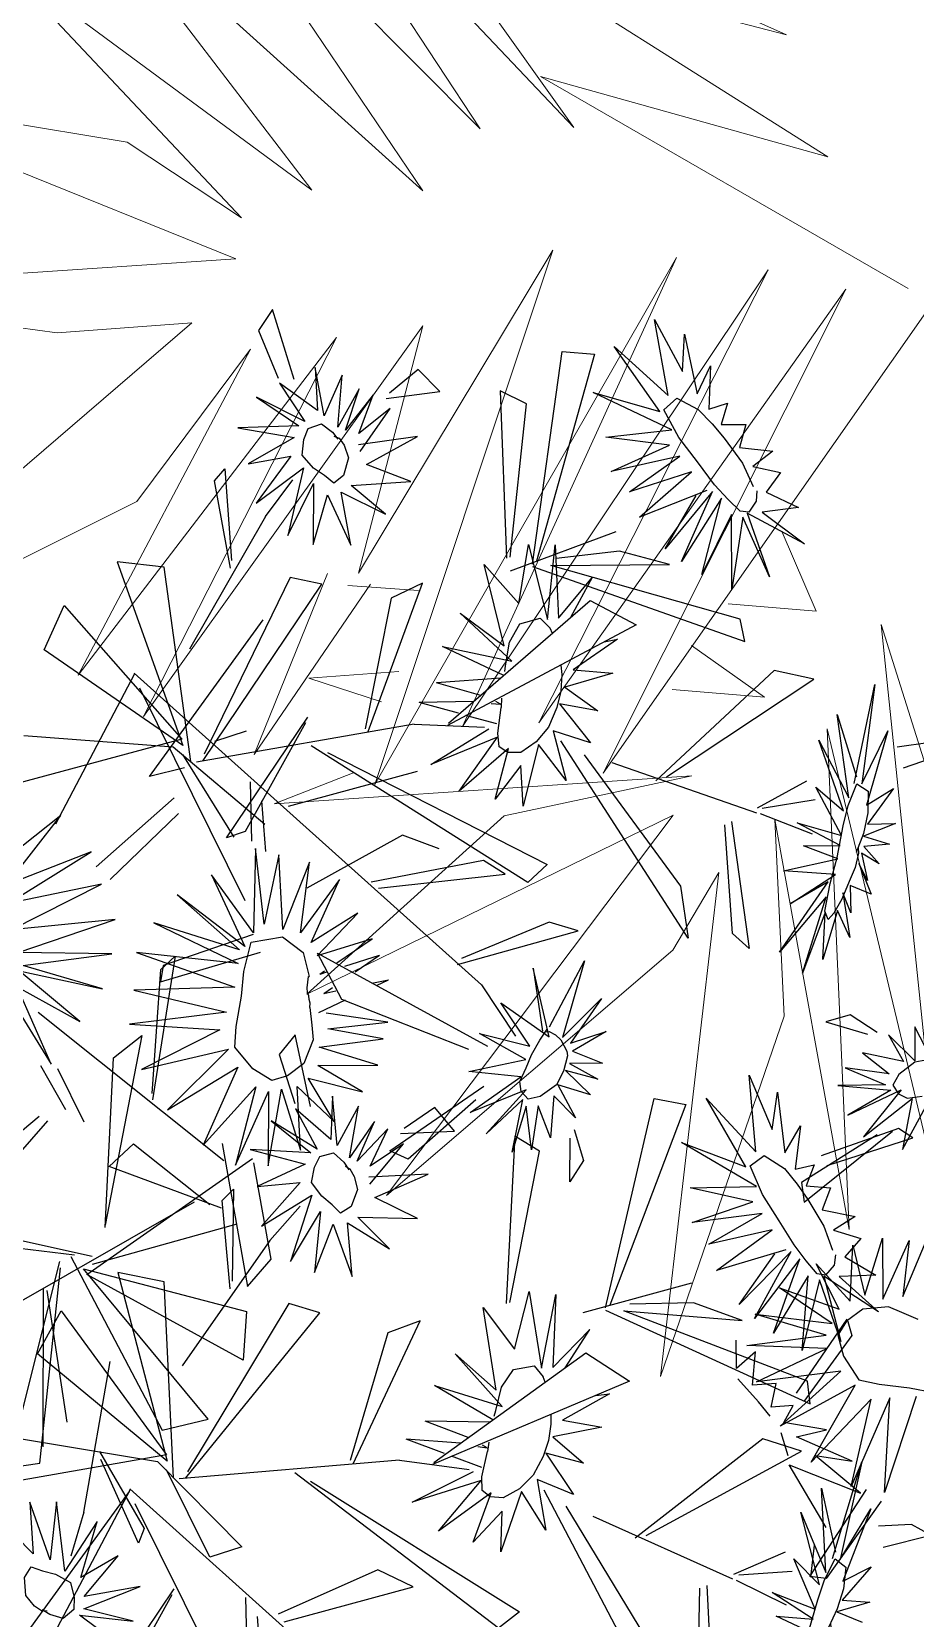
# Model space of a CAD drawing. Header units: millimetres. Extents: x -2729 to 15248, y -12439 to 5292.
# Drawn here: x 4091.5 to 4136.1, y -10561.4 to -10481.4 of the extents above; entities that cross this region are included whole.
import ezdxf

# ---------------------------------------------------------------- set-up
doc = ezdxf.new("R2010")
doc.units = ezdxf.units.MM

# ---------------------------------------------------------------- blocks, each defined once
blk = doc.blocks.new('styrtys')
at = {"color": 86, "linetype": 'Continuous'}
for p, q in [((-18.311, 2.885), (-18.435, 1.784)), ((-16.817, 0.9), (-18.311, 2.885)), ((-18.435, 1.784), (-17.713, 0.271)), ((-12.724, -5.277), (-13.944, -2.861)), ((-12.426, -5.295), (-12.259, -2.485)), ((-14.691, -3.56), (-12.638, -5.529)), ((-11.603, -6.554), (-5.777, -3.769)), ((-12.758, -10.355), (-19.706, -4.768)), ((-19.706, -4.768), (-19.525, -6.814)), ((-6.235, -4.801), (-11.351, -6.821)), ((-22.072, -5.279), (-23.083, -5.849)), ((-22.444, -16.632), (-22.072, -5.279)), ((-12.401, -5.47), (-12.605, -13.181)), ((-36.443, -5.684), (-36.596, -6.542)), ((-33.495, -9.14), (-36.443, -5.684)), ((-23.083, -5.849), (-22.775, -15.758)), ((-36.596, -6.542), (-33.821, -9.602)), ((-19.525, -6.814), (-12.415, -10.806)), ((-5.335, -6.849), (-12.88, -15.984)), ((-12.56, -14.657), (-7.728, -8.021)), ((-24.622, -10.075), (-24.497, -12.685)), ((-22.775, -15.758), (-24.622, -10.075)), ((-53.478, -13.323), (-55.142, -11.478)), ((-55.167, -12.586), (-54.315, -14.029)), ((-24.497, -12.685), (-23.193, -15.613)), ((-25.373, -13.148), (-21.883, -17.626)), ((2.876, -13.058), (-4.87, -35.285)), ((-20.072, -16.714), (-19.609, -14.136)), ((-19.609, -14.136), (-11.892, -21.671)), ((-8.752, -27.018), (-6.726, -14.758)), ((-6.726, -14.758), (-5.565, -15.419)), ((-5.565, -15.419), (-8.826, -27.91)), ((-48.555, -19.104), (-48.638, -16.291)), ((-33.585, -16.896), (-22.76, -16.521)), ((-22.551, -16.668), (-33.23, -18.493)), ((-12.017, -21.654), (-20.072, -16.714)), ((-50.965, -17.578), (-48.745, -19.357)), ((-48.853, -19.113), (-50.282, -16.815)), ((-47.623, -20.286), (-42.067, -16.996)), ((-42.067, -16.996), (-42.432, -18.064)), ((-33.23, -18.493), (-33.585, -16.896)), ((-42.432, -18.064), (-47.349, -20.53)), ((-55.853, -19.225), (-55.492, -21.247)), ((-48.437, -24.175), (-55.853, -19.225)), ((-48.514, -19.277), (-48.034, -26.976)), ((-41.354, -20.024), (-48.059, -29.792)), ((-43.634, -21.403), (-41.354, -20.024)), ((-30.238, -21.601), (-28.979, -20.561)), ((-27.719, -20.791), (-29.753, -21.631)), ((-28.979, -20.561), (-27.719, -20.791)), ((-5.821, -20.187), (-5.921, -22.159)), ((-1.684, -25.514), (-5.821, -20.187)), ((-55.492, -21.247), (-48.056, -24.593)), ((-47.859, -28.441), (-43.634, -21.403)), ((-28.774, -24.246), (-20.822, -21.391)), ((-20.933, -21.236), (-28.557, -22.796)), ((-5.921, -22.159), (-1.925, -25.943)), ((-56.258, -23.174), (-57.214, -23.831)), ((-55.622, -34.516), (-56.258, -23.174)), ((-28.557, -22.796), (-28.774, -24.246)), ((-57.214, -23.831), (-56.03, -33.674)), ((-11.446, -23.297), (-6.297, -33.172)), ((-39.554, -25.284), (-39.393, -26.8)), ((-35.643, -30.247), (-39.554, -25.284)), ((-10.384, -25.384), (-18.342, -25.047)), ((-18.342, -25.047), (-17.155, -26.319)), ((-17.155, -26.319), (-10.467, -25.582)), ((-35.156, -28.736), (-33.433, -26.16)), ((3.569, -25.68), (-4.275, -34.734)), ((-1.403, -26.871), (0.869, -25.712)), ((-39.393, -26.8), (-35.989, -30.179)), ((-25.651, -29.759), (-30.494, -26.655)), ((-29.695, -26.757), (-25.63, -28.747)), ((-27.824, -27.147), (-28.553, -28.513)), ((-26.667, -29.608), (-27.824, -27.147)), ((-2.068, -27.782), (0.671, -26.56)), ((-33.439, -36.98), (-32.424, -27.269)), ((-58.373, -28.177), (-58.017, -30.765)), ((-56.03, -33.674), (-58.373, -28.177)), ((-55.158, -31.157), (-54.926, -28.547)), ((-54.926, -28.547), (-46.572, -35.369)), ((-42.97, -40.416), (-42.039, -28.026)), ((-40.824, -28.581), (-42.964, -41.312)), ((-35.156, -28.736), (-42.901, -50.963)), ((-42.039, -28.026), (-40.824, -28.581)), ((-31.912, -28.061), (-31.763, -34.94)), ((-28.553, -28.513), (-26.98, -29.537)), ((-25.63, -28.747), (-25.651, -29.759)), ((-6.676, -34.525), (-4.351, -28.941)), ((-4.351, -28.941), (-3.252, -30.221)), ((-40.765, -29.785), (-40.985, -31.057)), ((-37.659, -35.411), (-40.765, -29.785)), ((-6.462, -32.885), (-16.76, -29.863)), ((-16.76, -29.863), (-16.59, -31.487)), ((-3.252, -30.221), (-6.457, -33.948)), ((-58.017, -30.765), (-56.458, -33.566)), ((-46.698, -35.363), (-55.158, -31.157)), ((-40.985, -31.057), (-37.788, -35.871)), ((-58.848, -31.305), (-54.976, -35.456)), ((-16.59, -31.487), (-6.789, -32.924)), ((6.124, -32.7), (-1.073, -31.266)), ((-0.755, -31.255), (5.472, -31.945)), ((-15.394, -33.298), (-13.059, -32.511)), ((-13.059, -32.511), (-14.004, -41.447)), ((-40.657, -33.353), (-40.581, -35.326)), ((-18.3, -33.173), (-22.452, -35.869)), ((-16.563, -33.747), (-18.3, -33.173)), ((-14.204, -41.716), (-15.394, -33.298)), ((-6.231, -33.453), (-15.162, -37.707)), ((-9.628, -32.997), (-14.204, -41.716)), ((-8.227, -34.924), (-9.628, -32.997)), ((-26.169, -34.318), (-29.202, -36.436)), ((-22.727, -37.705), (-16.563, -33.747)), ((-19.15, -33.61), (-11.608, -35.235)), ((-14.706, -40.046), (-6.875, -34.076)), ((-11.802, -41.936), (-7.17, -34.236)), ((-6.875, -34.076), (-9.353, -42.21)), ((-7.17, -34.236), (-1.66, -42.813)), ((-6.003, -37.418), (-3.301, -33.847)), ((-2.5, -33.817), (-5.673, -37.2)), ((-3.301, -33.847), (-2.5, -33.817)), ((-66.696, -35.766), (-55.947, -34.432)), ((-55.725, -34.561), (-66.201, -37.324)), ((-31.763, -34.94), (-33.439, -36.98)), ((-27.988, -36.792), (-25.998, -35.109)), ((-20.82, -36.291), (-16.516, -34.565)), ((-16.125, -34.507), (-20.082, -36.602)), ((-14.524, -42.553), (-8.227, -34.924)), ((-4.94, -41.881), (-6.676, -34.525)), ((-66.201, -37.324), (-66.696, -35.766)), ((-63.159, -39.43), (-55.492, -35.882)), ((-55.616, -35.737), (-63.071, -37.967)), ((-39.715, -41.192), (-43.853, -35.864)), ((-40.581, -35.326), (-36.266, -38.74)), ((-14.004, -41.447), (-22.622, -36.001)), ((-19.255, -35.46), (-14.574, -41.394)), ((-4.839, -35.256), (3.69, -36.013)), ((4.77, -37.485), (-4.73, -35.247)), ((-29.202, -36.436), (-27.988, -36.792)), ((-20.082, -36.602), (-20.82, -36.291)), ((-19.706, -36.478), (-19.454, -42.521)), ((-45.984, -36.949), (-39.979, -46.329)), ((-25.254, -48.823), (-21.97, -37.302)), ((-20.99, -41.825), (-19.661, -37.093)), ((-2.882, -36.953), (-10.404, -38.667)), ((-63.071, -37.967), (-63.159, -39.43)), ((-10.638, -44.638), (-19.478, -37.864)), ((-15.162, -37.707), (-14.706, -40.046)), ((-44.74, -38.934), (-52.697, -39.303)), ((-51.402, -40.465), (-44.806, -39.138)), ((-52.697, -39.303), (-51.402, -40.465)), ((-29.054, -43.728), (-32.381, -39.647)), ((-4.305, -39.958), (-13.795, -42.798)), ((-6.741, -39.487), (-12.491, -42.981)), ((-3.465, -41.359), (-4.305, -39.958)), ((-33.053, -40.327), (-29.863, -43.914)), ((-12.483, -43.196), (-5.128, -40.139)), ((-34.462, -41.358), (-42.307, -50.412)), ((-39.434, -42.548), (-37.162, -41.39)), ((-26.199, -43.548), (-16.643, -41.562)), ((-16.547, -41.508), (-24.598, -44.425)), ((-12.64, -54.264), (-14.963, -41.564)), ((-14.074, -42.971), (-3.465, -41.359)), ((-61.956, -42.235), (-62.561, -43.661)), ((-60.584, -44.585), (-61.956, -42.235)), ((-37.039, -43.461), (-44.236, -42.027)), ((-43.919, -42.016), (-37.691, -42.706)), ((-40.236, -47.71), (-38.416, -41.942)), ((-40.1, -43.459), (-37.36, -42.237)), ((-30.536, -43.54), (-23.407, -41.799)), ((-23.69, -41.943), (-29.626, -43.949)), ((-19.454, -42.521), (-20.99, -41.825)), ((-14.652, -42.405), (-11.309, -54.372)), ((-9.353, -42.21), (-11.802, -41.936)), ((-37.208, -43.119), (-40.069, -47.116)), ((-37.691, -42.706), (-37.039, -43.461)), ((-62.561, -43.661), (-60.903, -44.541)), ((-50.694, -43.96), (-50.381, -45.563)), ((-40.169, -46.057), (-50.694, -43.96)), ((-29.626, -43.949), (-30.536, -43.54)), ((-29.863, -43.914), (-29.054, -43.728)), ((-24.598, -44.425), (-26.199, -43.548)), ((-42.383, -44.619), (-41.284, -45.898)), ((-21.033, -44.536), (-22.999, -46.801)), ((-50.381, -45.563), (-40.491, -46.125)), ((-38.393, -48.246), (-47.893, -46.008)), ((-32.825, -48.065), (-37.231, -46.162)), ((-21.251, -45.643), (-22.821, -47.653)), ((-15.165, -48.004), (-20.385, -46.264)), ((-39.889, -46.603), (-48.408, -51.632)), ((-39.474, -46.774), (-38.393, -48.246)), ((-37.886, -46.672), (-33.147, -48.965)), ((-20.423, -46.754), (-14.422, -49.834)), ((-52.742, -47.904), (-45.087, -48.854)), ((-47.746, -53.921), (-40.475, -47.281)), ((-44.686, -55.546), (-40.755, -47.466)), ((-40.475, -47.281), (-42.222, -55.602)), ((-40.755, -47.466), (-34.506, -55.521)), ((-37.856, -54.883), (-40.236, -47.71)), ((-54.169, -50.722), (-50.034, -48.622)), ((-49.65, -48.53), (-53.406, -50.967)), ((-59.672, -49.232), (-62.505, -51.61)), ((-61.264, -51.857), (-59.431, -50.005)), ((-53.406, -50.967), (-54.169, -50.722)), ((-42.87, -50.933), (-34.342, -51.691)), ((-62.505, -51.61), (-61.264, -51.857)), ((-48.408, -51.632), (-47.746, -53.921)), ((-42.222, -55.602), (-44.686, -55.546))]:
    blk.add_line(p, q, dxfattribs=at)
at = {"color": 50, "linetype": 'Continuous'}
for p, q in [((-14.016, 1.357), (-12.913, 0.011)), ((-13.564, 0.031), (-14.016, 1.357)), ((-12.913, 0.011), (-12.93, 1.381)), ((-15.673, 0.735), (-13.564, 0.031)), ((-14.455, -0.31), (-15.673, 0.735)), ((-18.361, -0.422), (-14.455, -0.31)), ((-15.411, -0.859), (-18.361, -0.422)), ((-20.384, -1.759), (-15.411, -0.859)), ((-15.317, -1.234), (-20.384, -1.759)), ((-18.371, -3.115), (-15.667, -1.221)), ((-14.535, -1.275), (-18.371, -3.115)), ((-16.847, -3.602), (-14.535, -1.275)), ((-13.832, -1.331), (-16.847, -3.602)), ((-12.619, -1.055), (-14.545, -3.02)), ((-14.545, -3.02), (-13.832, -1.331)), ((-12.552, -3.38), (-12.619, -1.055)), ((-12.115, -0.956), (-12.552, -3.38)), ((-11.531, -2.726), (-12.115, -0.956)), ((-11.447, -0.874), (-11.531, -2.726)), ((-28.557, -6.417), (-27.681, -3.898)), ((-27.681, -3.898), (-28.283, -7.132)), ((-29.579, -6.536), (-29.337, -4.743)), ((-29.337, -4.743), (-28.557, -6.417)), ((-28.283, -7.132), (-25.568, -5.075)), ((-25.568, -5.075), (-28.021, -7.263)), ((-30.746, -6.153), (-29.579, -6.536)), ((-30.611, -7.575), (-30.746, -6.153)), ((-31.659, -6.839), (-30.611, -7.575)), ((-31.327, -8.497), (-31.659, -6.839)), ((-29.503, -7.004), (-28.993, -6.874)), ((-28.993, -6.874), (-28.353, -7.067)), ((-28.353, -7.067), (-28.263, -7.493)), ((-28.021, -7.263), (-24.402, -6.7)), ((-24.402, -6.7), (-27.982, -7.865)), ((-30.611, -8.109), (-29.663, -7.239)), ((-28.263, -7.493), (-28.643, -8.249)), ((-27.982, -7.865), (-24.646, -8.373)), ((-32.517, -8.549), (-31.327, -8.497)), ((-32.142, -9.721), (-32.517, -8.549)), ((-31.536, -9.371), (-30.611, -8.109)), ((-28.643, -8.249), (-29.151, -9.125)), ((-24.646, -8.373), (-28.608, -8.589)), ((-28.608, -8.589), (-24.954, -9.536)), ((-32.042, -10.167), (-31.536, -9.371)), ((-29.151, -9.125), (-29.986, -10.299)), ((-28.786, -9.127), (-25.316, -10.522)), ((-24.954, -9.536), (-28.786, -9.127)), ((-28.755, -9.417), (-26.449, -12.244)), ((-33.269, -9.747), (-32.142, -9.721)), ((-32.694, -10.56), (-33.269, -9.747)), ((-32.517, -11.061), (-32.042, -10.167)), ((-29.986, -10.299), (-30.878, -11.569)), ((-25.316, -10.522), (-28.356, -9.85)), ((-34.809, -11.148), (-32.694, -10.56)), ((-33.258, -11.35), (-34.809, -11.148)), ((-32.733, -12.257), (-32.517, -11.061)), ((-29.423, -10.437), (-27.519, -13.103)), ((-26.449, -12.244), (-29.423, -10.437)), ((-35.934, -12.869), (-33.258, -11.35)), ((-30.878, -11.569), (-31.975, -12.713)), ((-30.358, -11.892), (-29.778, -15.074)), ((-28.206, -14.296), (-30.358, -11.892)), ((-29.995, -11.228), (-28.206, -14.296)), ((-27.519, -13.103), (-29.995, -11.228)), ((-50.728, -12.619), (-49.51, -13.863)), ((-50.161, -13.901), (-50.728, -12.619)), ((-49.648, -12.499), (-49.038, -13.641)), ((-49.51, -13.863), (-49.648, -12.499)), ((-49.038, -13.641), (-48.534, -12.588)), ((-48.534, -12.588), (-48.696, -13.624)), ((-48.152, -13.543), (-46.97, -12.366)), ((-46.97, -12.366), (-46.958, -13.516)), ((-46.48, -13.722), (-44.547, -12.521)), ((-44.547, -12.521), (-45.552, -13.627)), ((-36.178, -14.532), (-34.103, -12.394)), ((-32.737, -12.722), (-36.178, -14.532)), ((-34.103, -12.394), (-35.934, -12.869)), ((-34.265, -16.067), (-32.737, -12.722)), ((-31.975, -12.713), (-32.733, -12.257)), ((-31.144, -12.013), (-31.724, -16.365)), ((-29.778, -15.074), (-31.144, -12.013)), ((-52.324, -13.387), (-50.161, -13.901)), ((-51.018, -14.32), (-52.324, -13.387)), ((-48.696, -13.624), (-47.536, -12.808)), ((-47.536, -12.808), (-48.152, -13.543)), ((-46.958, -13.516), (-45.705, -12.96)), ((-45.705, -12.96), (-46.48, -13.722)), ((-45.552, -13.627), (-42.988, -13.35)), ((-42.988, -13.35), (-45.217, -14.152)), ((-31.84, -12.884), (-34.265, -16.067)), ((-31.724, -16.365), (-31.84, -12.884)), ((-54.898, -14.777), (-51.018, -14.32)), ((-41.964, -14.025), (-45.969, -14.421)), ((-45.217, -14.152), (-41.964, -14.025)), ((-56.795, -16.288), (-51.922, -14.95)), ((-51.922, -14.95), (-54.898, -14.777)), ((-49.123, -14.899), (-50.868, -17.027)), ((-48.851, -17.208), (-49.123, -14.899)), ((-48.63, -14.755), (-48.851, -17.208)), ((-47.891, -16.467), (-48.63, -14.755)), ((-47.972, -14.614), (-47.891, -16.467)), ((-46.347, -16.911), (-47.972, -14.614)), ((-44.939, -15.961), (-47.192, -14.422)), ((-47.192, -14.422), (-46.347, -16.911)), ((-46.708, -14.616), (-44.939, -15.961)), ((-42.486, -15.509), (-46.708, -14.616)), ((-45.969, -14.421), (-42.486, -15.509)), ((-18.633, -14.814), (-16.481, -16.483)), ((-18.291, -15.422), (-18.633, -14.814)), ((-16.926, -14.521), (-15.521, -16.61)), ((-16.481, -16.483), (-16.926, -14.521)), ((-15.521, -16.61), (-14.892, -14.676)), ((-14.892, -14.676), (-14.635, -16.622)), ((-14.635, -16.622), (-13.247, -14.528)), ((-13.247, -14.528), (-13.239, -16.504)), ((-13.239, -16.504), (-11.049, -15.124)), ((-11.049, -15.124), (-12.364, -17.011)), ((-51.795, -15.317), (-56.795, -16.288)), ((-51.012, -15.287), (-54.67, -17.461)), ((-54.67, -17.461), (-52.145, -15.334)), ((-50.307, -15.281), (-53.109, -17.811)), ((-53.109, -17.811), (-51.012, -15.287)), ((-50.868, -17.027), (-50.307, -15.281)), ((-16.08, -16.946), (-15.275, -16.743)), ((-15.275, -16.743), (-14.419, -16.686)), ((-14.419, -16.686), (-13.348, -16.785)), ((-13.348, -16.785), (-12.458, -17.159)), ((-12.364, -17.011), (-9.165, -16.793)), ((-9.165, -16.793), (-11.081, -17.527)), ((-18.972, -17.388), (-21.234, -16.973)), ((-18.745, -17.97), (-21.234, -16.973)), ((-16.523, -17.149), (-16.08, -16.946)), ((-12.458, -17.159), (-11.715, -17.737)), ((-11.081, -17.527), (-9.068, -18.258)), ((-22.211, -19.247), (-18.745, -17.97)), ((-18.465, -18.856), (-18.124, -18.224)), ((-17.915, -18.036), (-18.124, -18.224)), ((-11.715, -17.737), (-11.512, -18.357)), ((-9.068, -18.258), (-11.713, -18.383)), ((-11.713, -18.383), (-8.908, -20.101)), ((-11.512, -18.357), (-11.652, -18.862)), ((-18.503, -18.476), (-22.211, -19.247)), ((-21.826, -20.539), (-18.503, -18.476)), ((-17.884, -19.749), (-18.465, -18.856)), ((-12.288, -19.133), (-13.569, -19.374)), ((-11.652, -18.862), (-12.288, -19.133)), ((-12.097, -19.088), (-9.753, -21.881)), ((-8.908, -20.101), (-12.097, -19.088)), ((-16.837, -19.96), (-17.884, -19.749)), ((-15.958, -19.559), (-17.479, -22.773)), ((-15.64, -19.786), (-16.837, -19.96)), ((-15.601, -23.122), (-15.958, -19.559)), ((-15.352, -19.744), (-15.64, -19.786)), ((-15.15, -19.732), (-15.601, -23.122)), ((-14.98, -19.836), (-13.762, -22.848)), ((-14.028, -19.488), (-13.569, -19.374)), ((-13.724, -19.458), (-13.776, -19.719)), ((-13.607, -19.914), (-13.724, -19.458)), ((-12.659, -20.974), (-12.727, -19.339)), ((-11.446, -23.297), (-12.372, -19.863)), ((-9.753, -21.881), (-12.363, -19.633)), ((-18.847, -20.106), (-21.826, -20.539)), ((-20.19, -22.368), (-18.847, -20.106)), ((-16.585, -20.162), (-20.19, -22.368)), ((-17.479, -22.773), (-16.585, -20.162)), ((-13.841, -20.535), (-13.762, -22.848)), ((-13.438, -20.782), (-12.559, -23.39)), ((-33.871, -21.583), (-33.225, -23.107)), ((-33.843, -23.205), (-33.871, -21.583)), ((-33.225, -23.107), (-33.035, -21.478)), ((-33.035, -21.478), (-32.807, -23.155)), ((-32.807, -23.155), (-32.17, -21.522)), ((-32.17, -21.522), (-31.997, -23.233)), ((-12.645, -21.332), (-12.559, -23.39)), ((-62.617, -24.882), (-61.967, -22.296)), ((-61.967, -22.296), (-62.28, -25.57)), ((-35.428, -22.027), (-33.843, -23.205)), ((-34.18, -23.463), (-35.428, -22.027)), ((-31.997, -23.233), (-30.81, -21.78)), ((-30.81, -21.78), (-31.414, -23.208)), ((-36.864, -22.885), (-34.18, -23.463)), ((-34.297, -23.946), (-36.864, -22.885)), ((-31.414, -23.208), (-29.395, -22.547)), ((-29.395, -22.547), (-30.634, -23.743)), ((-30.634, -23.743), (-28.451, -23.2)), ((-28.451, -23.2), (-30.389, -24.288)), ((-63.624, -25.092), (-63.542, -23.283)), ((-63.542, -23.283), (-62.617, -24.882)), ((-62.28, -25.57), (-59.758, -23.281)), ((-59.758, -23.281), (-62.007, -25.677)), ((-38.288, -24.417), (-34.297, -23.946)), ((-34.283, -24.328), (-34.156, -23.976)), ((-34.156, -23.976), (-33.741, -23.469)), ((-33.741, -23.469), (-33.531, -23.352)), ((-33.531, -23.352), (-32.736, -23.24)), ((-32.736, -23.24), (-31.976, -23.292)), ((-31.976, -23.292), (-31.114, -23.83)), ((-31.114, -23.83), (-30.75, -24.337)), ((-62.007, -25.677), (-58.453, -24.795)), ((-58.453, -24.795), (-61.915, -26.273)), ((-34.535, -24.751), (-38.288, -24.417)), ((-34.061, -24.573), (-36.945, -26.653)), ((-34.704, -27.487), (-34.061, -24.573)), ((-34.304, -24.683), (-34.283, -24.328)), ((-34.21, -24.857), (-34.304, -24.683)), ((-31.151, -24.61), (-29.001, -26.783)), ((-28.329, -25.611), (-31.151, -24.61)), ((-30.75, -24.337), (-30.982, -24.809)), ((-27.971, -24.05), (-30.626, -24.579)), ((-30.626, -24.579), (-28.329, -25.611)), ((-30.389, -24.288), (-27.971, -24.05)), ((-65.669, -25.577), (-64.56, -26.217)), ((-65.191, -27.2), (-65.669, -25.577)), ((-64.82, -24.813), (-63.624, -25.092)), ((-64.56, -26.217), (-64.82, -24.813)), ((-63.506, -25.551), (-63.01, -25.376)), ((-63.01, -25.376), (-62.355, -25.511)), ((-62.355, -25.511), (-62.228, -25.928)), ((-36.945, -26.653), (-34.2, -24.988)), ((-33.25, -25.297), (-34.704, -27.487)), ((-33.723, -24.951), (-34.384, -24.81)), ((-32.888, -25.047), (-33.723, -24.951)), ((-32.855, -27.879), (-33.25, -25.297)), ((-32.165, -25.041), (-32.888, -25.047)), ((-32.558, -25.213), (-32.855, -27.879)), ((-30.884, -27.635), (-32.558, -25.213)), ((-31.408, -25.063), (-32.165, -25.041)), ((-31.656, -25.113), (-30.884, -27.635)), ((-29.001, -26.783), (-31.656, -25.113)), ((-30.982, -24.809), (-31.408, -25.063)), ((-64.512, -26.75), (-63.645, -25.799)), ((-62.228, -25.928), (-62.539, -26.714)), ((-61.915, -26.273), (-58.547, -26.483)), ((-66.372, -27.357), (-65.191, -27.2)), ((-65.322, -28.088), (-64.512, -26.75)), ((-62.539, -26.714), (-62.968, -27.633)), ((-58.547, -26.483), (-62.475, -27.05)), ((-62.475, -27.05), (-58.751, -27.669)), ((-23.055, -27.159), (-23.188, -29.557)), ((-21.948, -29.965), (-23.055, -27.159)), ((-65.895, -28.49), (-66.372, -27.357)), ((-62.968, -27.633), (-63.695, -28.876)), ((-62.604, -27.602), (-59.024, -28.684)), ((-58.751, -27.669), (-62.604, -27.602)), ((-62.548, -27.888), (-60, -30.499)), ((-25.323, -27.526), (-24.014, -30.235)), ((-23.188, -29.557), (-25.323, -27.526)), ((-21.088, -27.879), (-21.948, -29.965)), ((-21.479, -30.338), (-21.088, -27.879)), ((-67.014, -28.617), (-65.895, -28.49)), ((-66.37, -29.376), (-67.014, -28.617)), ((-65.756, -28.926), (-65.322, -28.088)), ((-59.024, -28.684), (-62.112, -28.284)), ((-52.219, -28.693), (-50.635, -30.65)), ((-51.603, -30.608), (-52.219, -28.693)), ((-50.635, -30.65), (-50.18, -28.667)), ((-50.18, -28.667), (-49.751, -30.583)), ((-49.751, -30.583), (-48.554, -28.374)), ((-48.554, -28.374), (-48.372, -30.342)), ((-48.372, -30.342), (-46.312, -28.773)), ((-46.312, -28.773), (-47.455, -30.769)), ((-68.424, -30.148), (-66.37, -29.376)), ((-66.149, -29.859), (-65.756, -28.926)), ((-63.695, -28.876), (-64.472, -30.219)), ((-63.123, -28.963), (-60.99, -31.45)), ((-60, -30.499), (-63.123, -28.963)), ((-53.499, -29.712), (-53.893, -29.137)), ((-53.893, -29.137), (-51.603, -30.608)), ((-26.254, -29.262), (-24.563, -30.386)), ((-23.721, -30.048), (-26.254, -29.262)), ((-19.073, -29.074), (-21.479, -30.338)), ((-21.134, -30.966), (-19.073, -29.074)), ((-69.392, -31.962), (-66.862, -30.213)), ((-66.862, -30.213), (-68.424, -30.148)), ((-66.258, -31.07), (-66.149, -29.859)), ((-64.472, -30.219), (-65.463, -31.456)), ((-63.622, -29.802), (-61.568, -32.699)), ((-60.99, -31.45), (-63.622, -29.802)), ((-47.455, -30.769), (-44.288, -30.269)), ((-44.288, -30.269), (-46.131, -31.169)), ((-26.647, -30.289), (-24.531, -31.08)), ((-24.563, -30.386), (-26.647, -30.289)), ((-65.463, -31.456), (-66.258, -31.07)), ((-64.697, -30.686), (-64.889, -35.071)), ((-63.065, -33.613), (-64.697, -30.686)), ((-63.925, -30.495), (-63.065, -33.613)), ((-61.568, -32.699), (-63.925, -30.495)), ((-51.585, -31.275), (-51.162, -31.034)), ((-51.162, -31.034), (-50.379, -30.76)), ((-50.379, -30.76), (-49.531, -30.628)), ((-49.531, -30.628), (-48.455, -30.631)), ((-48.455, -30.631), (-47.535, -30.925)), ((-47.535, -30.925), (-46.744, -31.435)), ((-46.131, -31.169), (-44.061, -31.719)), ((-26.719, -31.059), (-24.542, -31.504)), ((-24.531, -31.08), (-26.719, -31.059)), ((-21.475, -31.812), (-18.536, -30.901)), ((-18.536, -30.901), (-21.134, -30.966)), ((-69.488, -33.64), (-67.611, -31.327)), ((-66.222, -31.533), (-69.488, -33.64)), ((-67.611, -31.327), (-69.392, -31.962)), ((-67.446, -35), (-66.222, -31.533)), ((-65.313, -31.615), (-67.446, -35)), ((-64.889, -35.071), (-65.313, -31.615)), ((-54.004, -31.731), (-56.293, -31.517)), ((-53.726, -32.29), (-56.293, -31.517)), ((-46.744, -31.435), (-46.487, -32.034)), ((-44.061, -31.719), (-46.685, -32.078)), ((-29.4, -31.987), (-29.094, -35.074)), ((-28.217, -34.774), (-29.4, -31.987)), ((-24.542, -31.504), (-27.123, -32.086)), ((-18.574, -32.241), (-21.475, -31.812)), ((-57.065, -33.869), (-53.726, -32.29)), ((-53.44, -32.772), (-57.065, -33.869)), ((-56.567, -35.122), (-53.44, -32.772)), ((-53.369, -33.148), (-53.085, -32.488)), ((-52.893, -32.283), (-53.085, -32.488)), ((-46.581, -32.55), (-47.191, -32.876)), ((-46.685, -32.078), (-43.739, -33.541)), ((-46.487, -32.034), (-46.581, -32.55)), ((-31.601, -32.362), (-30.815, -35.412)), ((-30.119, -35.031), (-31.601, -32.362)), ((-30.741, -32.255), (-30.119, -35.031)), ((-29.094, -35.074), (-30.741, -32.255)), ((-27.869, -32.182), (-28.217, -34.774)), ((-27.442, -34.987), (-27.869, -32.182)), ((-27.123, -32.086), (-24.885, -32.322)), ((-24.885, -32.322), (-27.079, -33.501)), ((-27.079, -33.501), (-25.04, -32.729)), ((-25.04, -32.729), (-25.767, -34.969)), ((-22.079, -32.527), (-18.574, -32.241)), ((-19.648, -34.262), (-22.079, -32.527)), ((1.231, -32.54), (1.622, -35.084)), ((1.99, -35.157), (1.231, -32.54)), ((-52.711, -33.985), (-53.369, -33.148)), ((-48.893, -33.384), (-48.446, -33.229)), ((-48.593, -33.327), (-48.622, -33.592)), ((-48.436, -33.77), (-48.593, -33.327)), ((-47.191, -32.876), (-48.446, -33.229)), ((-47.398, -34.743), (-47.61, -33.12)), ((-44.422, -35.389), (-47.222, -33.381)), ((-47.005, -32.814), (-44.422, -35.389)), ((-43.739, -33.541), (-47.005, -32.814)), ((-33.103, -33.86), (-33.593, -33.158)), ((-33.091, -33.61), (-33.593, -33.158)), ((-25.933, -32.919), (-27.442, -34.987)), ((-26.844, -35.336), (-25.933, -32.919)), ((-25.767, -34.969), (-24.324, -33.179)), ((-24.324, -33.179), (-24.742, -35.872)), ((-24.742, -35.872), (-24.021, -33.401)), ((-24.021, -33.401), (-22.995, -36.296)), ((-23.391, -33.447), (-21.418, -35.245)), ((-22.995, -36.296), (-23.391, -33.447)), ((-22.435, -33.319), (-19.648, -34.262)), ((-21.418, -35.245), (-22.435, -33.319)), ((-19.15, -33.61), (-21.327, -32.864)), ((-0.531, -32.894), (1.031, -35.308)), ((1.622, -35.084), (-0.531, -32.894)), ((2.542, -32.925), (1.99, -35.157)), ((-51.38, -34.282), (-54.775, -36.799)), ((-51.648, -34.103), (-52.711, -33.985)), ((-50.809, -33.626), (-52.039, -36.962)), ((-52.039, -36.962), (-51.38, -34.282)), ((-50.472, -33.824), (-51.648, -34.103)), ((-50.137, -37.143), (-50.809, -33.626)), ((-50.188, -33.756), (-50.472, -33.824)), ((-49.989, -33.727), (-50.137, -37.143)), ((-49.81, -33.815), (-48.33, -36.707)), ((-45.984, -36.949), (-47.21, -33.61)), ((-33.363, -35.455), (-34.556, -34.065)), ((-33.308, -34.861), (-34.556, -34.065)), ((-23.942, -33.938), (-26.844, -35.336)), ((-26.418, -36.013), (-23.942, -33.938)), ((-53.638, -34.426), (-56.567, -35.122)), ((-54.775, -36.799), (-53.638, -34.426)), ((-48.614, -34.41), (-48.33, -36.707)), ((-48.19, -34.621), (-47.084, -37.14)), ((-47.351, -35.098), (-47.084, -37.14)), ((-33.37, -35.891), (-35.175, -34.714)), ((-35.175, -34.714), (-33.311, -36.943)), ((-31.799, -34.772), (-30.688, -35.771)), ((-22.586, -35.129), (-26.418, -36.013)), ((-26.045, -36.57), (-22.586, -35.129)), ((-1.517, -34.512), (0.219, -35.829)), ((1.031, -35.308), (-1.517, -34.512)), ((-36.084, -35.889), (-33.818, -37.487)), ((-33.311, -36.943), (-36.084, -35.889)), ((-32.127, -35.615), (-31.678, -35.902)), ((-32.032, -35.394), (-31.678, -35.902)), ((0.219, -35.829), (-2.706, -36.151)), ((-32.737, -36.304), (-32.502, -36.457)), ((-32.733, -36.189), (-32.502, -36.457)), ((-21.984, -36.665), (-26.045, -36.57)), ((-26.014, -37.25), (-21.984, -36.665)), ((-2.882, -36.953), (-0.593, -36.708)), ((0.231, -36.697), (-2.825, -38.436)), ((-2.706, -36.151), (0.231, -36.697)), ((-37.297, -37.389), (-34.061, -38.175)), ((-33.818, -37.487), (-37.297, -37.389)), ((-22.276, -38.557), (-26.014, -37.25)), ((-2.825, -38.436), (-0.014, -37.6)), ((-0.014, -37.6), (-2.294, -39.667)), ((-34.061, -38.175), (-37.525, -39.126)), ((-37.525, -39.126), (-33.86, -39.06)), ((-33.86, -39.06), (-37.26, -40.701)), ((-26.59, -38.468), (-22.276, -38.557)), ((-23.236, -40.91), (-26.59, -38.468)), ((-2.294, -39.667), (0.034, -38.51)), ((0.034, -38.51), (-1.035, -41.097)), ((-27.243, -39.256), (-23.236, -40.91)), ((-24.598, -42.898), (-27.243, -39.256)), ((-37.26, -40.701), (-33.753, -40.02)), ((-33.753, -40.02), (-37.111, -41.904)), ((-37.111, -41.904), (-33.134, -40.354)), ((-33.134, -40.354), (-35.015, -43.433)), ((-35.015, -43.433), (-32.333, -40.483)), ((-32.333, -40.483), (-33.416, -44.646)), ((-33.416, -44.646), (-32.077, -40.668)), ((-32.077, -40.668), (-31.672, -45.18)), ((-31.672, -45.18), (-31.411, -40.466)), ((-31.411, -40.466), (-29.951, -45.415)), ((-30.249, -40.158), (-28.141, -44.81)), ((-29.951, -45.415), (-30.249, -40.158)), ((-28.915, -40.068), (-26.486, -44.341)), ((-28.141, -44.81), (-28.915, -40.068)), ((-27.973, -40.035), (-24.598, -42.898)), ((-26.486, -44.341), (-27.973, -40.035)), ((-59.431, -42.391), (-57.887, -44.974)), ((-57.124, -44.225), (-59.431, -42.391)), ((-57.205, -41.825), (-57.124, -44.225)), ((-55.853, -44.522), (-57.205, -41.825)), ((-55.181, -42.368), (-55.853, -44.522)), ((-55.353, -44.852), (-55.181, -42.368)), ((-53.068, -43.379), (-55.353, -44.852)), ((-54.954, -45.447), (-53.068, -43.379)), ((-60.204, -44.204), (-58.42, -45.173)), ((-57.612, -44.762), (-60.204, -44.204)), ((-58.42, -45.173), (-60.504, -45.261)), ((-60.504, -45.261), (-58.327, -45.861)), ((-55.218, -46.319), (-52.371, -45.152)), ((-52.371, -45.152), (-54.954, -45.447)), ((-58.3, -46.284), (-60.819, -47.093)), ((-58.327, -45.861), (-60.508, -46.034)), ((-60.508, -46.034), (-58.3, -46.284)), ((-52.291, -46.49), (-55.218, -46.319)), ((-27.592, -46.284), (-27.125, -50.456)), ((-26.815, -50.516), (-27.592, -46.284)), ((-60.819, -47.093), (-58.569, -47.129)), ((-58.569, -47.129), (-60.65, -48.499)), ((-55.756, -47.085), (-52.291, -46.49)), ((-53.181, -48.598), (-55.756, -47.085)), ((-31.057, -47.052), (-28.566, -51.691)), ((-27.642, -50.92), (-31.057, -47.052)), ((-29.398, -46.538), (-27.642, -50.92)), ((-27.125, -50.456), (-29.398, -46.538)), ((-25.63, -46.708), (-26.815, -50.516)), ((-26.034, -50.294), (-25.63, -46.708)), ((-23.084, -47.208), (-26.034, -50.294)), ((-25.332, -50.335), (-23.084, -47.208)), ((-60.65, -48.499), (-58.688, -47.549)), ((-58.688, -47.549), (-59.214, -49.844)), ((-59.214, -49.844), (-57.935, -47.933)), ((-57.935, -47.933), (-58.112, -50.653)), ((-56.041, -47.905), (-53.181, -48.598)), ((-54.856, -49.734), (-56.041, -47.905)), ((-52.742, -47.904), (-54.978, -47.355)), ((-58.112, -50.653), (-57.614, -48.128)), ((-57.614, -48.128), (-56.334, -50.92)), ((-56.982, -48.118), (-54.856, -49.734)), ((-56.334, -50.92), (-56.982, -48.118)), ((-28.566, -51.691), (-32.442, -48.364)), ((-32.442, -48.364), (-29.736, -52.336)), ((-33.744, -49.49), (-30.577, -52.763)), ((-29.736, -52.336), (-33.744, -49.49)), ((-34.845, -51.595), (-30.909, -53.779)), ((-30.577, -52.763), (-34.845, -51.595))]:
    blk.add_line(p, q, dxfattribs=at)
for points in [[(-12.281, -0.071), (-12.038, 0.039), (-11.278, 0.087), (-10.527, 0.025), (-9.562, -0.062), (-8.761, -0.232), (-8.373, -0.413), (-8.724, -0.703), (-10.141, -0.863), (-11.492, -0.928), (-13.102, -1.113), (-14.159, -1.195), (-15.343, -1.106), (-15.159, -0.446), (-14.112, -0.132), (-13.056, -0.03), (-12.021, -0.081)], [(-48.874, -13.889), (-48.641, -13.758), (-47.889, -13.642), (-47.134, -13.638), (-46.166, -13.638), (-45.353, -13.737), (-44.951, -13.883), (-45.275, -14.203), (-46.672, -14.488), (-48.012, -14.672), (-49.599, -14.999), (-50.645, -15.175), (-51.832, -15.19), (-51.707, -14.517), (-50.692, -14.112), (-49.649, -13.917), (-48.613, -13.875)], [(-24.066, -31.549), (-24.033, -31.273), (-23.774, -30.926), (-23.234, -30.515), (-22.314, -30.485), (-21.792, -30.84), (-22.023, -31.404), (-22.215, -32.046), (-22.663, -32.791), (-23.43, -32.946), (-24.027, -32.91), (-24.466, -32.344), (-24.231, -31.684), (-23.975, -31.31)], [(-30.765, -36.285), (-29.988, -35.842), (-29.333, -35.489), (-28.035, -35.469), (-27.151, -35.985), (-26.63, -36.63), (-26.804, -37.733), (-27.453, -38.994), (-28.45, -39.333), (-29.967, -39.673), (-31.156, -40.047), (-32.664, -40.285), (-33.517, -38.919), (-33.192, -37.664), (-32.194, -36.921)], [(2.445, -36.744), (2.531, -37.008), (2.444, -37.432), (2.128, -38.032), (1.307, -38.448), (0.684, -38.347), (0.655, -37.738), (0.557, -37.075), (0.648, -36.211), (1.279, -35.746), (1.834, -35.527), (2.472, -35.854), (2.538, -36.551), (2.463, -36.999)], [(-30.765, -36.285), (-30.982, -36.347), (-31.13, -36.47), (-31.28, -36.553), (-31.425, -36.678), (-31.627, -36.778), (-31.903, -36.863), (-32.19, -36.942), (-32.194, -36.921)], [(-57.822, -46.287), (-57.813, -46.009), (-57.586, -45.64), (-57.085, -45.184), (-56.171, -45.072), (-55.62, -45.38), (-55.8, -45.961), (-55.934, -46.618), (-56.314, -47.399), (-57.065, -47.622), (-57.662, -47.639), (-58.15, -47.114), (-57.975, -46.437), (-57.753, -46.041)]]:
    blk.add_lwpolyline(points, dxfattribs=at)
blk = doc.blocks.new('geghhhhhhhhh')
at = {"color": 70, "linetype": 'Continuous', "lineweight": 0}
for p, q in [((349.767, 53.008), (348.07, 44.553)), ((349.966, 41.526), (349.767, 53.008)), ((356.453, 49.772), (350.765, 43.405)), ((351.164, 40.378), (356.453, 49.772)), ((348.869, 40.169), (345.974, 49.146)), ((345.974, 49.146), (347.97, 37.977)), ((347.97, 37.977), (343.978, 48.311)), ((343.978, 48.311), (347.072, 35.472)), ((347.072, 35.472), (342.082, 46.119)), ((358.849, 45.492), (351.164, 40.378)), ((354.956, 40.9), (358.849, 45.492)), ((348.07, 44.553), (348.869, 40.169)), ((350.765, 43.405), (349.966, 41.526)), ((360.146, 41.317), (350.865, 39.438)), ((358.449, 40.378), (360.146, 41.317)), ((350.865, 39.438), (354.956, 40.9)), ((352.761, 27.852), (357.95, 40.586)), ((357.95, 40.586), (355.555, 28.06)), ((360.745, 40.273), (358.649, 36.098)), ((359.647, 35.994), (360.745, 40.273)), ((371.823, 40.169), (363.439, 30.774)), ((364.138, 34.95), (371.823, 40.169)), ((346.374, 27.121), (352.861, 39.647)), ((352.861, 39.647), (348.869, 28.06)), ((358.25, 30.148), (363.34, 39.751)), ((363.34, 39.751), (360.146, 30.67)), ((350.665, 27.852), (356.154, 39.021)), ((356.154, 39.021), (352.761, 27.852)), ((360.146, 30.67), (364.936, 39.021)), ((364.936, 39.021), (362.042, 31.192)), ((348.869, 28.06), (354.457, 38.708)), ((354.457, 38.708), (350.665, 27.852)), ((359.747, 38.394), (358.05, 38.708)), ((357.751, 37.977), (359.747, 38.394)), ((351.563, 37.559), (349.467, 37.455)), ((349.467, 37.455), (351.264, 36.515)), ((357.551, 36.098), (359.148, 36.202)), ((355.555, 28.06), (358.948, 35.889)), ((358.948, 35.889), (358.25, 30.148)), ((348.569, 35.367), (350.565, 35.472)), ((349.567, 33.697), (348.569, 35.367)), ((362.042, 31.192), (364.138, 34.95)), ((373.519, 31.401), (362.641, 29.209)), ((363.439, 30.774), (366.434, 31.401)), ((366.434, 31.401), (373.519, 31.401)), ((362.641, 29.209), (372.422, 26.703)), ((365.436, 26.912), (362.641, 28.269)), ((362.641, 28.269), (368.929, 23.154)), ((356.354, 24.198), (347.471, 27.852)), ((368.929, 23.154), (361.144, 27.434)), ((361.144, 27.434), (367.631, 20.962)), ((367.631, 20.962), (358.649, 27.121)), ((358.649, 27.121), (365.436, 19.501)), ((372.422, 26.703), (365.436, 26.912)), ((365.436, 19.501), (357.551, 25.555)), ((357.551, 25.555), (363.34, 18.875)), ((363.34, 18.875), (355.455, 25.242)), ((355.455, 25.242), (360.445, 19.918)), ((356.952, 21.797), (349.667, 25.138)), ((349.667, 25.138), (356.354, 24.198)), ((360.445, 19.71), (350.964, 22.528)), ((350.964, 22.528), (356.952, 21.797))]:
    blk.add_line(p, q, dxfattribs=at)
blk = doc.blocks.new('aerysty')
at = {"color": 86, "linetype": 'Continuous'}
for p, q in [((-31.414, -62.347, 0.09), (-31.763, -63.096, 0.09)), ((-26.648, -62.035, 0.09), (-31.414, -62.347, 0.09)), ((-31.764, -63.031, 0.09), (-30.294, -63.729, 0.09)), ((-31.763, -63.096, 0.09), (-26.525, -62.979, 0.09)), ((-20.322, -67.694, 0.09), (-24.421, -68.003, 0.09)), ((-19.742, -68.339, 0.09), (-20.322, -67.694, 0.09)), ((-24.257, -68.542, 0.09), (-19.742, -68.339, 0.09)), ((-15.876, -73.285, 0.09), (-10.477, -71.379, 0.09)), ((-11.045, -71.944, 0.09), (-15.094, -73.919, 0.09)), ((-15.094, -73.919, 0.09), (-15.876, -73.285, 0.09)), ((-7.569, -77.143, 0.09), (-6.985, -75.033, 0.09)), ((-6.664, -74.67, 0.09), (-6.618, -76.294, 0.09)), ((-6.618, -76.294, 0.09), (-7.569, -77.143, 0.09))]:
    blk.add_line(p, q, dxfattribs=at)
at = {"color": 221, "linetype": 'Continuous'}
for p, q in [((-26.173, -62.127, 0.09), (-21.975, -64.418, 0.09)), ((-21.23, -63.316, 0.09), (-26.173, -62.127, 0.09)), ((-27.533, -66.946, 0.09), (-26.851, -63.138, 0.09)), ((-26.851, -63.138, 0.09), (-26.441, -66.075, 0.09)), ((-29.227, -63.702, 0.09), (-27.533, -66.946, 0.09)), ((-26.816, -63.714, 0.09), (-22.526, -65.178, 0.09)), ((-21.975, -64.418, 0.09), (-26.816, -63.714, 0.09)), ((-26.441, -66.075, 0.09), (-25.695, -64.346, 0.09)), ((-25.695, -64.346, 0.09), (-26.138, -67.376, 0.09)), ((-22.526, -65.178, 0.09), (-26.837, -66.078, 0.09)), ((-26.837, -66.078, 0.09), (-22.36, -66.228, 0.09)), ((-26.138, -67.376, 0.09), (-25.031, -66.282, 0.09)), ((-22.36, -66.228, 0.09), (-26.108, -68.363, 0.09)), ((-25.031, -66.282, 0.09), (-25.862, -68.302, 0.09)), ((-17.284, -66.552, 0.09), (-14.283, -67.021, 0.09)), ((-14.724, -67.761, 0.09), (-17.284, -66.552, 0.09)), ((-26.108, -68.363, 0.09), (-22.141, -67.223, 0.09)), ((-22.141, -67.223, 0.09), (-24.847, -70.556, 0.09)), ((-17.944, -67.331, 0.09), (-14.724, -67.761, 0.09)), ((-15.333, -68.979, 0.09), (-17.944, -67.331, 0.09)), ((-25.862, -68.302, 0.09), (-24.873, -68.348, 0.09)), ((-24.873, -68.348, 0.09), (-25.541, -69.249, 0.09)), ((-24.847, -70.556, 0.09), (-21.536, -68.419, 0.09)), ((-21.536, -68.419, 0.09), (-23.54, -71.942, 0.09)), ((-23.54, -71.942, 0.09), (-20.984, -68.811, 0.09)), ((-20.984, -68.811, 0.09), (-21.966, -72.408, 0.09)), ((-18.886, -68.682, 0.09), (-16.422, -70.062, 0.09)), ((-18.185, -71.131, 0.09), (-18.886, -68.682, 0.09)), ((-18.245, -68.204, 0.09), (-15.333, -68.979, 0.09)), ((-16.422, -70.062, 0.09), (-18.245, -68.204, 0.09)), ((-25.541, -69.249, 0.09), (-24.392, -69.67, 0.09)), ((-21.966, -72.408, 0.09), (-20.318, -68.859, 0.09)), ((-20.318, -68.859, 0.09), (-20.202, -72.072, 0.09)), ((-20.202, -72.072, 0.09), (-19.526, -68.938, 0.09)), ((-19.526, -68.938, 0.09), (-18.185, -71.131, 0.09)), ((-24.392, -69.67, 0.09), (-25.078, -70.636, 0.09)), ((-25.078, -70.636, 0.09), (-23.573, -71.39, 0.09)), ((-11.008, -70.473, 0.09), (-8.083, -70.639, 0.09)), ((-8.556, -71.409, 0.09), (-11.008, -70.473, 0.09)), ((-23.573, -71.39, 0.09), (-24.791, -71.763, 0.09)), ((-24.791, -71.763, 0.09), (-23.592, -72.526, 0.09)), ((-11.49, -72.473, 0.09), (-8.556, -71.409, 0.09)), ((-6.315, -71.702, 0.09), (-5.421, -73.201, 0.09)), ((-8.469, -72.113, 0.09), (-11.49, -72.473, 0.09)), ((-10.981, -73.717, 0.09), (-8.469, -72.113, 0.09)), ((-8.767, -72.544, 0.09), (-10.981, -73.717, 0.09)), ((-9.974, -74.953, 0.09), (-8.767, -72.544, 0.09)), ((-7.208, -72.763, 0.09), (-7.923, -74.753, 0.09)), ((-6.455, -74.111, 0.09), (-7.208, -72.763, 0.09)), ((-6.871, -72.291, 0.09), (-6.455, -74.111, 0.09)), ((-5.421, -73.201, 0.09), (-6.871, -72.291, 0.09)), ((-8.683, -72.909, 0.09), (-9.974, -74.953, 0.09)), ((-9.013, -75.095, 0.09), (-8.683, -72.909, 0.09)), ((-8.105, -73.05, 0.09), (-9.013, -75.095, 0.09)), ((-7.923, -74.753, 0.09), (-8.105, -73.05, 0.09))]:
    blk.add_line(p, q, dxfattribs=at)
at = {"color": 50, "linetype": 'Continuous'}
for p, q in [((-21.022, -63.835, 0.09), (-20.59, -62.672, 0.09)), ((-21.683, -65.233, 0.09), (-21.022, -63.835, 0.09)), ((-22.025, -66.223, 0.09), (-21.683, -65.233, 0.09)), ((-17.874, -65.279, 0.09), (-18.001, -66.16, 0.09)), ((-21.432, -67.504, 0.09), (-22.025, -66.223, 0.09)), ((-18.001, -66.16, 0.09), (-18.124, -66.89, 0.09)), ((-18.124, -66.89, 0.09), (-18.901, -67.921, 0.09)), ((-27.172, -67.234, 0.09), (-26.364, -68.135, 0.09)), ((-20.673, -68.315, 0.09), (-21.432, -67.504, 0.09)), ((-18.901, -67.921, 0.09), (-19.848, -68.3, 0.09)), ((-19.848, -68.3, 0.09), (-20.673, -68.315, 0.09)), ((-25.952, -69.054, 0.09), (-25.637, -69.939, 0.09)), ((-25.637, -69.939, 0.09), (-25.211, -71.437, 0.09)), ((-8.668, -71.634, 0.09), (-8.188, -71.053, 0.09)), ((-8.729, -72.125, 0.09), (-8.668, -71.634, 0.09)), ((-6.425, -71.706, 0.09), (-6.93, -72.271, 0.09)), ((-8.5, -72.595, 0.09), (-8.729, -72.125, 0.09)), ((-7.88, -72.619, 0.09), (-8.5, -72.595, 0.09)), ((-6.93, -72.271, 0.09), (-7.88, -72.619, 0.09))]:
    blk.add_line(p, q, dxfattribs=at)

msp = doc.modelspace()

# ---------------------------------------------------------------- block references
at = {"color": 7, "linetype": 'Continuous', "lineweight": 0, "xscale": 2.227967417066542, "yscale": 2.227967417066542, "zscale": 2.227967417066542, "rotation": 172.3837163653}
msp.add_blockref('geghhhhhhhhh', (4911.267, -10535.453, 0.224), dxfattribs=at)
at = {"rotation": 247.2819187522699}
msp.add_blockref('styrtys', (4127.126, -10573.011, 0.448), dxfattribs=at)
at = {"xscale": -1, "rotation": 238.1976480713597}
msp.add_blockref('aerysty', (4201.12, -10565.573, 0.246), dxfattribs=at)

doc.saveas('drawing.dxf')
